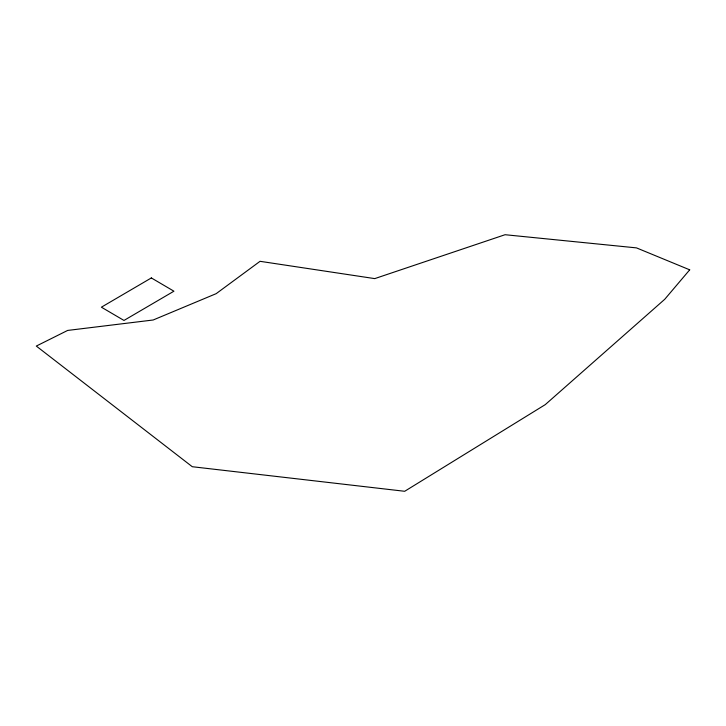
<?xml version="1.0" encoding="UTF-8"?>
<svg xmlns="http://www.w3.org/2000/svg" width="726" height="726" viewBox="0 0 726 726"><rect width="100%" height="100%" fill="white"/><g stroke="black" fill="none" stroke-linecap="round" stroke-linejoin="round"><path stroke-width="1.09" d="M689.7 269.827L664.717 299.303L545.253 404.636L404.691 491.284L192.281 466.718L36.3 346.066L67.654 330.43L153.186 319.994L216.176 293.658L260.044 261.315L374.743 278.612L505.069 234.716L636.484 247.884L689.7 269.827M151.344 277.94L101.395 307.189L123.983 320.447L173.931 291.199L151.344 277.94"/></g></svg>
